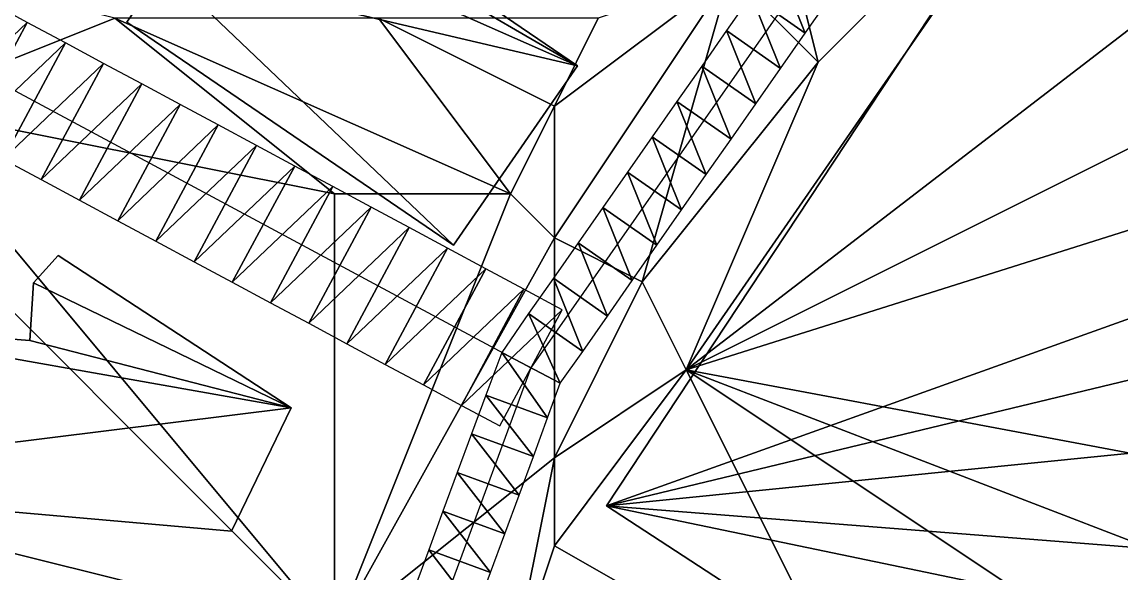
# Model space of a CAD drawing. Header units: metres. Extents: x -1103 to 901, y -902 to 905.
# Drawn here: x -1076.2 to -1026.2, y -113.2 to -88.2 of the extents above; entities that cross this region are included whole.
import ezdxf

# ---------------------------------------------------------------- set-up
doc = ezdxf.new("R2010")
doc.units = ezdxf.units.M
for name, color, linetype in [('OSM_BUILDING_FOOTPRINTS', 7, 'CONTINUOUS'), ('OSM_BUILDING_ROOFS', 1, 'CONTINUOUS'), ('OSM_BUILDING_WALLS', 8, 'CONTINUOUS'), ('OSM_ROAD_AXES', 2, 'CONTINUOUS'), ('OSM_ROAD_SURFACE', 9, 'CONTINUOUS'), ('OSM_TERRAIN', 3, 'CONTINUOUS')]:
    doc.layers.add(name, color=color, linetype=linetype)

msp = doc.modelspace()

# ---------------------------------------------------------------- linework, layer by layer
at = {"layer": 'OSM_BUILDING_FOOTPRINTS'}
for points in [[(-1028.945, -78.861, 16.047), (-1005.257, -94.298, 16.047), (-1009.722, -101.056, 16.047), (-1010.253, -100.713, 16.047), (-1014.155, -106.618, 16.047), (-1013.514, -107.028, 16.047), (-1017.338, -112.811, 16.047), (-1017.493, -112.712, 16.047), (-1019.969, -116.461, 16.047), (-1020.234, -116.295, 16.047), (-1026.258, -125.419, 16.047), (-1049.626, -110.18, 16.047), (-1028.945, -78.861, 16.047)], [(-1071.457, -88.184, 15.187), (-1069.777, -85.751, 15.187), (-1070.485, -85.276, 15.187), (-1068.418, -82.279, 15.187), (-1067.677, -82.776, 15.187), (-1066.085, -80.476, 15.187), (-1057.419, -86.392, 15.187), (-1057.121, -85.961, 15.187), (-1050.942, -90.174, 15.187), (-1056.59, -98.336, 15.187), (-1071.457, -88.184, 15.187)], [(-1090.812, -98.801, 15.039), (-1086.159, -99.166, 15.039), (-1085.429, -99.597, 15.039), (-1085.573, -101.909, 15.039), (-1075.868, -102.66, 15.039), (-1075.691, -100.039, 15.039), (-1074.574, -98.801, 15.039), (-1063.974, -105.724, 15.039), (-1066.693, -111.342, 15.039), (-1091.564, -109.152, 15.039), (-1090.812, -98.801, 15.039)]]:
    msp.add_polyline3d(points, close=True, dxfattribs=at)
at = {"layer": 'OSM_BUILDING_ROOFS'}
for points in [[(-1005.257, -94.298, 56.447), (-1028.945, -78.861, 56.447), (-1049.626, -110.18, 56.447)], [(-1067.677, -82.776, 45.987), (-1069.777, -85.751, 45.987), (-1050.942, -90.174, 45.987)], [(-1067.677, -82.776, 45.987), (-1050.942, -90.174, 45.987), (-1057.419, -86.392, 45.987)], [(-1069.777, -85.751, 45.987), (-1071.457, -88.184, 45.987), (-1056.59, -98.336, 45.987)], [(-1069.777, -85.751, 45.987), (-1056.59, -98.336, 45.987), (-1050.942, -90.174, 45.987)], [(-1050.942, -90.174, 45.987), (-1057.121, -85.961, 45.987), (-1057.419, -86.392, 45.987)], [(-1010.253, -100.713, 56.447), (-1005.257, -94.298, 56.447), (-1049.626, -110.18, 56.447)], [(-1063.974, -105.724, 39.439), (-1074.574, -98.801, 39.439), (-1075.691, -100.039, 39.439)], [(-1063.974, -105.724, 39.439), (-1075.691, -100.039, 39.439), (-1075.868, -102.66, 39.439)], [(-1049.626, -110.18, 56.447), (-1014.155, -106.618, 56.447), (-1010.253, -100.713, 56.447)], [(-1085.573, -101.909, 39.439), (-1091.564, -109.152, 39.439), (-1063.974, -105.724, 39.439)], [(-1063.974, -105.724, 39.439), (-1075.868, -102.66, 39.439), (-1085.573, -101.909, 39.439)], [(-1091.564, -109.152, 39.439), (-1066.693, -111.342, 39.439), (-1063.974, -105.724, 39.439)], [(-1049.626, -110.18, 56.447), (-1017.493, -112.712, 56.447), (-1014.155, -106.618, 56.447)], [(-1049.626, -110.18, 56.447), (-1026.258, -125.419, 56.447), (-1020.234, -116.295, 56.447)], [(-1049.626, -110.18, 56.447), (-1020.234, -116.295, 56.447), (-1017.493, -112.712, 56.447)]]:
    msp.add_3dface(points, dxfattribs=at)
at = {"layer": 'OSM_BUILDING_WALLS'}
for points in [[(-1028.945, -78.861, 16.047), (-1049.626, -110.18, 16.047), (-1049.626, -110.18, 56.447)], [(-1028.945, -78.861, 16.047), (-1049.626, -110.18, 56.447), (-1028.945, -78.861, 56.447)], [(-1005.257, -94.298, 16.047), (-1028.945, -78.861, 16.047), (-1028.945, -78.861, 56.447)], [(-1005.257, -94.298, 16.047), (-1028.945, -78.861, 56.447), (-1005.257, -94.298, 56.447)], [(-1069.777, -85.751, 15.187), (-1071.457, -88.184, 15.187), (-1071.457, -88.184, 45.987)], [(-1069.777, -85.751, 15.187), (-1071.457, -88.184, 45.987), (-1069.777, -85.751, 45.987)], [(-1050.942, -90.174, 15.187), (-1057.121, -85.961, 15.187), (-1057.121, -85.961, 45.987)], [(-1050.942, -90.174, 15.187), (-1057.121, -85.961, 45.987), (-1050.942, -90.174, 45.987)], [(-1071.457, -88.184, 15.187), (-1056.59, -98.336, 15.187), (-1056.59, -98.336, 45.987)], [(-1071.457, -88.184, 15.187), (-1056.59, -98.336, 45.987), (-1071.457, -88.184, 45.987)], [(-1056.59, -98.336, 15.187), (-1050.942, -90.174, 15.187), (-1050.942, -90.174, 45.987)], [(-1056.59, -98.336, 15.187), (-1050.942, -90.174, 45.987), (-1056.59, -98.336, 45.987)], [(-1074.574, -98.801, 15.039), (-1075.691, -100.039, 15.039), (-1075.691, -100.039, 39.439)], [(-1074.574, -98.801, 15.039), (-1075.691, -100.039, 39.439), (-1074.574, -98.801, 39.439)], [(-1063.974, -105.724, 15.039), (-1074.574, -98.801, 15.039), (-1074.574, -98.801, 39.439)], [(-1063.974, -105.724, 15.039), (-1074.574, -98.801, 39.439), (-1063.974, -105.724, 39.439)], [(-1075.691, -100.039, 15.039), (-1075.868, -102.66, 15.039), (-1075.868, -102.66, 39.439)], [(-1075.691, -100.039, 15.039), (-1075.868, -102.66, 39.439), (-1075.691, -100.039, 39.439)], [(-1075.868, -102.66, 15.039), (-1085.573, -101.909, 15.039), (-1085.573, -101.909, 39.439)], [(-1075.868, -102.66, 15.039), (-1085.573, -101.909, 39.439), (-1075.868, -102.66, 39.439)], [(-1066.693, -111.342, 15.039), (-1063.974, -105.724, 15.039), (-1063.974, -105.724, 39.439)], [(-1066.693, -111.342, 15.039), (-1063.974, -105.724, 39.439), (-1066.693, -111.342, 39.439)], [(-1091.564, -109.152, 15.039), (-1066.693, -111.342, 15.039), (-1066.693, -111.342, 39.439)], [(-1091.564, -109.152, 15.039), (-1066.693, -111.342, 39.439), (-1091.564, -109.152, 39.439)], [(-1049.626, -110.18, 16.047), (-1026.258, -125.419, 16.047), (-1026.258, -125.419, 56.447)], [(-1049.626, -110.18, 16.047), (-1026.258, -125.419, 56.447), (-1049.626, -110.18, 56.447)]]:
    msp.add_3dface(points, dxfattribs=at)
at = {"layer": 'OSM_ROAD_AXES'}
for points in [[(-813.689, 192.863, 18.856), (-836.681, 169.108, 18.771), (-861.474, 142.201, 17.045), (-893.839, 109.908, 18.312), (-915.128, 88.331, 19.102), (-917.527, 85.368, 19.253), (-919.505, 82.547, 19.404), (-941.877, 51.704, 20.365), (-958.026, 29.408, 19.506), (-997.962, -25.091, 21.081), (-1053.064, -103.91, 17.163), (-1060.204, -123.263, 17.236), (-1061.296, -250.242, 21.914)], [(-1100, -78.701, 17.069), (-1053.064, -103.91, 17.163)]]:
    msp.add_polyline3d(points, dxfattribs=at)
at = {"layer": 'OSM_ROAD_SURFACE'}
for points in [[(-1041.923, -85.356, 17.857), (-1043.048, -86.965, 17.721), (-1040.589, -88.684, 17.739)], [(-1041.923, -85.356, 17.857), (-1040.589, -88.684, 17.739), (-1039.465, -87.075, 17.832)], [(-1043.048, -86.965, 17.721), (-1044.172, -88.573, 17.643), (-1041.714, -90.292, 17.646)], [(-1043.048, -86.965, 17.721), (-1041.714, -90.292, 17.646), (-1040.589, -88.684, 17.739)], [(-1080.559, -92.548, 17.48), (-1075.982, -88.196, 17.548), (-1077.72, -87.262, 17.54)], [(-1080.559, -92.548, 17.48), (-1078.821, -93.481, 17.451), (-1075.982, -88.196, 17.548)], [(-1078.821, -93.481, 17.451), (-1074.243, -89.129, 17.549), (-1075.982, -88.196, 17.548)], [(-1044.172, -88.573, 17.643), (-1045.297, -90.182, 17.565), (-1042.838, -91.901, 17.567)], [(-1044.172, -88.573, 17.643), (-1042.838, -91.901, 17.567), (-1041.714, -90.292, 17.646)], [(-1078.821, -93.481, 17.451), (-1077.082, -94.415, 17.423), (-1074.243, -89.129, 17.549)], [(-1077.082, -94.415, 17.423), (-1072.505, -90.063, 17.502), (-1074.243, -89.129, 17.549)], [(-1077.082, -94.415, 17.423), (-1075.344, -95.349, 17.394), (-1072.505, -90.063, 17.502)], [(-1075.344, -95.349, 17.394), (-1070.766, -90.996, 17.455), (-1072.505, -90.063, 17.502)], [(-1045.297, -90.182, 17.565), (-1046.421, -91.79, 17.491), (-1043.963, -93.509, 17.489)], [(-1045.297, -90.182, 17.565), (-1043.963, -93.509, 17.489), (-1042.838, -91.901, 17.567)], [(-1075.344, -95.349, 17.394), (-1073.605, -96.282, 17.366), (-1070.766, -90.996, 17.455)], [(-1073.605, -96.282, 17.366), (-1069.028, -91.93, 17.408), (-1070.766, -90.996, 17.455)], [(-1073.605, -96.282, 17.366), (-1071.867, -97.216, 17.337), (-1069.028, -91.93, 17.408)], [(-1071.867, -97.216, 17.337), (-1067.29, -92.864, 17.361), (-1069.028, -91.93, 17.408)], [(-1046.421, -91.79, 17.491), (-1047.546, -93.399, 17.417), (-1045.087, -95.118, 17.41)], [(-1046.421, -91.79, 17.491), (-1045.087, -95.118, 17.41), (-1043.963, -93.509, 17.489)], [(-1071.867, -97.216, 17.337), (-1070.129, -98.15, 17.309), (-1067.29, -92.864, 17.361)], [(-1070.129, -98.15, 17.309), (-1065.551, -93.797, 17.315), (-1067.29, -92.864, 17.361)], [(-1047.546, -93.399, 17.417), (-1048.67, -95.007, 17.343), (-1046.212, -96.726, 17.332)], [(-1047.546, -93.399, 17.417), (-1046.212, -96.726, 17.332), (-1045.087, -95.118, 17.41)], [(-1070.129, -98.15, 17.309), (-1068.39, -99.083, 17.28), (-1065.551, -93.797, 17.315)], [(-1068.39, -99.083, 17.28), (-1063.813, -94.731, 17.268), (-1065.551, -93.797, 17.315)], [(-1068.39, -99.083, 17.28), (-1066.652, -100.017, 17.252), (-1063.813, -94.731, 17.268)], [(-1066.652, -100.017, 17.252), (-1062.075, -95.665, 17.239), (-1063.813, -94.731, 17.268)], [(-1048.67, -95.007, 17.343), (-1049.795, -96.616, 17.269), (-1047.336, -98.335, 17.254)], [(-1048.67, -95.007, 17.343), (-1047.336, -98.335, 17.254), (-1046.212, -96.726, 17.332)], [(-1066.652, -100.017, 17.252), (-1064.913, -100.951, 17.223), (-1062.075, -95.665, 17.239)], [(-1064.913, -100.951, 17.223), (-1060.336, -96.598, 17.279), (-1062.075, -95.665, 17.239)], [(-1064.913, -100.951, 17.223), (-1063.175, -101.884, 17.195), (-1060.336, -96.598, 17.279)], [(-1063.175, -101.884, 17.195), (-1058.598, -97.532, 17.351), (-1060.336, -96.598, 17.279)], [(-1049.795, -96.616, 17.269), (-1050.92, -98.225, 17.195), (-1048.461, -99.943, 17.186)], [(-1049.795, -96.616, 17.269), (-1048.461, -99.943, 17.186), (-1047.336, -98.335, 17.254)], [(-1063.175, -101.884, 17.195), (-1061.437, -102.818, 17.199), (-1058.598, -97.532, 17.351)], [(-1061.437, -102.818, 17.199), (-1056.859, -98.466, 17.423), (-1058.598, -97.532, 17.351)], [(-1061.437, -102.818, 17.199), (-1059.698, -103.752, 17.271), (-1056.859, -98.466, 17.423)], [(-1059.698, -103.752, 17.271), (-1055.121, -99.399, 17.456), (-1056.859, -98.466, 17.423)], [(-1050.92, -98.225, 17.195), (-1052.044, -99.833, 17.201), (-1049.585, -101.552, 17.206)], [(-1050.92, -98.225, 17.195), (-1049.585, -101.552, 17.206), (-1048.461, -99.943, 17.186)], [(-1059.698, -103.752, 17.271), (-1057.96, -104.685, 17.343), (-1055.121, -99.399, 17.456)], [(-1057.96, -104.685, 17.343), (-1053.383, -100.333, 17.185), (-1055.121, -99.399, 17.456)], [(-1052.044, -99.833, 17.201), (-1053.169, -101.442, 17.188), (-1050.71, -103.161, 17.226)], [(-1052.044, -99.833, 17.201), (-1050.71, -103.161, 17.226), (-1049.585, -101.552, 17.206)], [(-1057.96, -104.685, 17.343), (-1056.222, -105.619, 17.152), (-1053.383, -100.333, 17.185)], [(-1056.222, -105.619, 17.152), (-1051.644, -101.267, 17.213), (-1053.383, -100.333, 17.185)], [(-1056.222, -105.619, 17.152), (-1054.483, -106.553, 17.203), (-1051.644, -101.267, 17.213)], [(-1053.169, -101.442, 17.188), (-1054.391, -103.211, 17.175), (-1051.736, -104.609, 17.245)], [(-1053.169, -101.442, 17.188), (-1051.736, -104.609, 17.245), (-1050.71, -103.161, 17.226)], [(-1054.391, -103.211, 17.175), (-1055.12, -105.15, 17.175), (-1052.306, -106.188, 17.253)], [(-1054.391, -103.211, 17.175), (-1052.306, -106.188, 17.253), (-1051.736, -104.609, 17.245)], [(-1055.12, -105.15, 17.175), (-1055.769, -106.909, 17.175), (-1052.955, -107.948, 17.253)], [(-1055.12, -105.15, 17.175), (-1052.955, -107.948, 17.253), (-1052.306, -106.188, 17.253)], [(-1055.769, -106.909, 17.175), (-1056.418, -108.669, 17.176), (-1053.604, -109.707, 17.259)], [(-1055.769, -106.909, 17.175), (-1053.604, -109.707, 17.259), (-1052.955, -107.948, 17.253)], [(-1056.418, -108.669, 17.176), (-1057.067, -110.428, 17.176), (-1054.253, -111.466, 17.274)], [(-1056.418, -108.669, 17.176), (-1054.253, -111.466, 17.274), (-1053.604, -109.707, 17.259)], [(-1057.067, -110.428, 17.176), (-1057.717, -112.187, 17.177), (-1054.902, -113.226, 17.29)], [(-1057.067, -110.428, 17.176), (-1054.902, -113.226, 17.29), (-1054.253, -111.466, 17.274)], [(-1057.717, -112.187, 17.177), (-1058.366, -113.947, 17.187), (-1055.551, -114.985, 17.305)], [(-1057.717, -112.187, 17.177), (-1055.551, -114.985, 17.305), (-1054.902, -113.226, 17.29)]]:
    msp.add_3dface(points, dxfattribs=at)
at = {"layer": 'OSM_TERRAIN'}
for points in [[(-1046, -104, 18.105), (-1028, -78, 18.301), (-1040, -90, 17.646)], [(-1046, -104, 18.105), (-1020, -84, 18.23), (-1028, -78, 18.301)], [(-1040, -90, 17.646), (-1028, -78, 18.301), (-1042, -82, 17.983)], [(-1044, -86, 17.679), (-1040, -90, 17.646), (-1042, -82, 17.983)], [(-1046, -104, 18.105), (-1014, -88, 18.252), (-1020, -84, 18.23)], [(-1082, -92, 17.452), (-1072, -88, 17.523), (-1080, -86, 17.479)], [(-1048, -100, 17.134), (-1044, -86, 17.679), (-1052, -98, 17.135)], [(-1052, -98, 17.135), (-1044, -86, 17.679), (-1052, -92, 17.585)], [(-1052, -92, 17.585), (-1044, -86, 17.679), (-1050, -88, 18.11)], [(-1048, -100, 17.134), (-1040, -90, 17.646), (-1044, -86, 17.679)], [(-1082, -92, 17.452), (-1062, -96, 17.158), (-1072, -88, 17.523)], [(-1062, -96, 17.158), (-1054, -96, 17.512), (-1072, -88, 17.523)], [(-1072, -88, 17.523), (-1054, -96, 17.512), (-1060, -88, 17.654)], [(-1054, -96, 17.512), (-1052, -92, 17.585), (-1060, -88, 17.654)], [(-1060, -88, 17.654), (-1052, -92, 17.585), (-1050, -88, 18.11)], [(-1008, -92, 18.254), (-1014, -88, 18.252), (-1046, -104, 18.105)], [(-1046, -104, 18.105), (-1040, -90, 17.646), (-1048, -100, 17.134)], [(-1084, -94, 17.133), (-1062, -116, 17.057), (-1082, -92, 17.452)], [(-1082, -92, 17.452), (-1062, -116, 17.057), (-1062, -96, 17.158)], [(-1054, -96, 17.512), (-1052, -98, 17.135), (-1052, -92, 17.585)], [(-1014, -110, 18.311), (-1008, -92, 18.254), (-1046, -104, 18.105)], [(-1086, -110, 17.057), (-1062, -116, 17.057), (-1084, -94, 17.133)], [(-1062, -116, 17.057), (-1054, -96, 17.512), (-1062, -96, 17.158)], [(-1062, -116, 17.057), (-1052, -98, 17.135), (-1054, -96, 17.512)], [(-1052, -108, 17.227), (-1052, -98, 17.135), (-1062, -116, 17.057)], [(-1052, -108, 17.227), (-1048, -100, 17.134), (-1052, -98, 17.135)], [(-1046, -104, 18.105), (-1048, -100, 17.134), (-1052, -108, 17.227)], [(-1052, -112, 17.457), (-1038, -120, 18.253), (-1046, -104, 18.105)], [(-1052, -112, 17.457), (-1046, -104, 18.105), (-1052, -108, 17.227)], [(-1038, -120, 18.253), (-1022, -120, 18.368), (-1046, -104, 18.105)], [(-1046, -104, 18.105), (-1022, -120, 18.368), (-1020, -114, 18.2)], [(-1020, -114, 18.2), (-1014, -110, 18.311), (-1046, -104, 18.105)], [(-1062, -116, 17.057), (-1054, -118, 17.372), (-1052, -108, 17.227)], [(-1054, -118, 17.372), (-1052, -112, 17.457), (-1052, -108, 17.227)], [(-1082, -122, 17.209), (-1062, -116, 17.057), (-1086, -110, 17.057)], [(-1054, -118, 17.372), (-1038, -120, 18.253), (-1052, -112, 17.457)]]:
    msp.add_3dface(points, dxfattribs=at)

doc.saveas('drawing.dxf')
